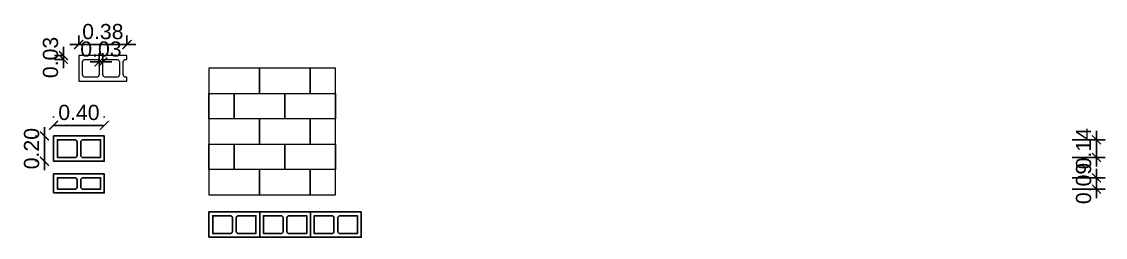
# Model space of a CAD drawing. Header units: feet. Extents: x 317 to 512, y -141 to 162.
# Drawn here: x 377 to 385.56, y -46.86 to -45.16 of the extents above; entities that cross this region are included whole.
import ezdxf

# ---------------------------------------------------------------- set-up
doc = ezdxf.new("R2010")
doc.units = ezdxf.units.FT
doc.header["$MEASUREMENT"] = 0
doc.layers.add('00-muro20', color=1, linetype='Continuous', lineweight=5)
doc.layers.add('Divisorios', color=10, linetype='Continuous', lineweight=9)
doc.layers.add('DMENCIÓN', color=7, linetype='Continuous')
doc.styles.get("Standard").update_dxf_attribs({"font": 'arial.ttf'})
doc.dimstyles.new('KEILY', dxfattribs={"dimtxt": 0.12, "dimasz": 0.07, "dimexe": 0.07, "dimexo": 0.25, "dimgap": 0.04, "dimtad": 1, "dimzin": 1, "dimdsep": 46, "dimtxsty": 'Standard', "dimblk": 'ARCHTICK', "dimcen": 2.5, "dimclrd": 256, "dimclre": 256, "dimclrt": 7, "dimazin": 0, "dimtfac": 1, "dimtix": 1, "dimtmove": 2, "dimatfit": 1, "dimfxl": 0.35, "dimfxlon": 1, "dimtolj": 1, "dimtzin": 1, "dimarcsym": 0})

# ---------------------------------------------------------------- blocks, each defined once
blk = doc.blocks.new('_ArchTick')
at = {"color": 0, "linetype": 'ByBlock', "const_width": 0.15}
blk.add_lwpolyline([(-0.5, -0.5), (0.5, 0.5)], dxfattribs=at)
blk = doc.blocks.new('*D409')
at = {"layer": '00-muro20', "lineweight": -2, "transparency": 16777216}
for p, q in [((377.3307, -45.4262), (377.3307, -45.3562)), ((377.3307, -45.4262), (377.2607, -45.4262)), ((377.3307, -45.4563), (377.2607, -45.4563)), ((377.3307, -45.4262), (377.3307, -45.4563)), ((377.3307, -45.4563), (377.3307, -45.5263))]:
    blk.add_line(p, q, dxfattribs=at)
at = {"layer": 'DEFPOINTS', "color": 0, "transparency": 16777216}
for p in [(377.3307, -45.4563), (377.4518, -45.4262), (377.4518, -45.4563)]:
    blk.add_point(p, dxfattribs=at)
at = {"layer": '00-muro20', "lineweight": -2, "transparency": 16777216, "xscale": 0.07, "yscale": 0.07, "zscale": 0.07}
for p, rotation in [((377.3307, -45.4262), 270), ((377.3307, -45.4563), 90)]:
    blk.add_blockref('_ArchTick', p, dxfattribs=dict(at, rotation=rotation))
at = {"layer": '00-muro20', "color": 7, "transparency": 16777216, "insert": (377.2294, -45.4413), "char_height": 0.12, "attachment_point": 5, "rotation": 90}
blk.add_mtext('\\A1;0.03', dxfattribs=at)
blk = doc.blocks.new('*D410')
at = {"layer": '00-muro20', "lineweight": -2, "transparency": 16777216}
for p, q in [((377.6125, -45.4764), (377.6125, -45.4064)), ((377.6426, -45.4764), (377.6426, -45.4064)), ((377.6125, -45.4764), (377.5425, -45.4764)), ((377.6125, -45.4764), (377.6426, -45.4764)), ((377.6426, -45.4764), (377.7126, -45.4764))]:
    blk.add_line(p, q, dxfattribs=at)
at = {"layer": 'DEFPOINTS', "color": 0, "transparency": 16777216}
for p in [(377.6125, -45.4764), (377.6426, -45.4764), (377.6426, -45.4764)]:
    blk.add_point(p, dxfattribs=at)
at = {"layer": '00-muro20', "lineweight": -2, "transparency": 16777216, "xscale": 0.07, "yscale": 0.07, "zscale": 0.07}
blk.add_blockref('_ArchTick', (377.6125, -45.4764), dxfattribs=at)
at = {"layer": '00-muro20', "lineweight": -2, "transparency": 16777216, "xscale": 0.07, "yscale": 0.07, "zscale": 0.07, "rotation": 180}
blk.add_blockref('_ArchTick', (377.6426, -45.4764), dxfattribs=at)
at = {"layer": '00-muro20', "color": 7, "transparency": 16777216, "insert": (377.6275, -45.3751), "char_height": 0.12, "attachment_point": 5}
blk.add_mtext('\\A1;0.03', dxfattribs=at)
blk = doc.blocks.new('*D411')
at = {"layer": '00-muro20', "lineweight": -2, "transparency": 16777216}
for p, q in [((377.4518, -45.3388), (377.4518, -45.2688)), ((377.8334, -45.3388), (377.8334, -45.2688)), ((377.4518, -45.3388), (377.3818, -45.3388)), ((377.4518, -45.3388), (377.8334, -45.3388)), ((377.8334, -45.3388), (377.9034, -45.3388))]:
    blk.add_line(p, q, dxfattribs=at)
at = {"layer": 'DEFPOINTS', "color": 0, "transparency": 16777216}
for p in [(377.8334, -45.3388), (377.4518, -45.4262), (377.8334, -45.4262)]:
    blk.add_point(p, dxfattribs=at)
at = {"layer": '00-muro20', "lineweight": -2, "transparency": 16777216, "xscale": 0.07, "yscale": 0.07, "zscale": 0.07}
blk.add_blockref('_ArchTick', (377.4518, -45.3388), dxfattribs=at)
at = {"layer": '00-muro20', "lineweight": -2, "transparency": 16777216, "xscale": 0.07, "yscale": 0.07, "zscale": 0.07, "rotation": 180}
blk.add_blockref('_ArchTick', (377.8334, -45.3388), dxfattribs=at)
at = {"layer": '00-muro20', "color": 7, "transparency": 16777216, "insert": (377.6426, -45.2375), "char_height": 0.12, "attachment_point": 5}
blk.add_mtext('\\A1;0.38', dxfattribs=at)
blk = doc.blocks.new('*D412')
at = {"layer": '00-muro20', "lineweight": -2, "transparency": 16777216}
for p, q in [((385.4944, -46.3908), (385.4944, -46.3208)), ((385.3015, -46.3908), (385.5644, -46.3908)), ((385.4944, -46.3908), (385.4944, -46.4807)), ((385.3015, -46.4807), (385.5644, -46.4807)), ((385.4944, -46.4807), (385.4944, -46.5507))]:
    blk.add_line(p, q, dxfattribs=at)
at = {"layer": 'DEFPOINTS', "color": 0, "transparency": 16777216}
for p in [(377.6244, -46.3908, -7.867), (377.6244, -46.4807, -7.867), (385.4944, -46.4807)]:
    blk.add_point(p, dxfattribs=at)
at = {"layer": '00-muro20', "lineweight": -2, "transparency": 16777216, "xscale": 0.07, "yscale": 0.07, "zscale": 0.07}
for p, rotation in [((385.4944, -46.3908), 270), ((385.4944, -46.4807), 90)]:
    blk.add_blockref('_ArchTick', p, dxfattribs=dict(at, rotation=rotation))
at = {"layer": '00-muro20', "color": 7, "transparency": 16777216, "insert": (385.3931, -46.4357), "char_height": 0.12, "attachment_point": 5, "rotation": 90}
blk.add_mtext('\\A1;0.09', dxfattribs=at)
blk = doc.blocks.new('*D413')
at = {"layer": '00-muro20', "lineweight": -2, "transparency": 16777216}
for p, q in [((385.4944, -46.0908), (385.4944, -46.0208)), ((385.3015, -46.0908), (385.5644, -46.0908)), ((385.4944, -46.0908), (385.4944, -46.2307)), ((385.3015, -46.2307), (385.5644, -46.2307)), ((385.4944, -46.2307), (385.4944, -46.3007))]:
    blk.add_line(p, q, dxfattribs=at)
at = {"layer": 'DEFPOINTS', "color": 0, "transparency": 16777216}
for p in [(377.6244, -46.0908, -7.867), (377.6244, -46.2307, -7.867), (385.4944, -46.2307)]:
    blk.add_point(p, dxfattribs=at)
at = {"layer": '00-muro20', "lineweight": -2, "transparency": 16777216, "xscale": 0.07, "yscale": 0.07, "zscale": 0.07}
for p, rotation in [((385.4944, -46.0908), 270), ((385.4944, -46.2307), 90)]:
    blk.add_blockref('_ArchTick', p, dxfattribs=dict(at, rotation=rotation))
at = {"layer": '00-muro20', "color": 7, "transparency": 16777216, "insert": (385.3931, -46.1607), "char_height": 0.12, "attachment_point": 5, "rotation": 90}
blk.add_mtext('\\A1;0.14', dxfattribs=at)
blk = doc.blocks.new('*D414')
at = {"layer": '00-muro20', "lineweight": -2, "transparency": 16777216}
for p, q in [((377.1179, -46.0608), (377.1112, -46.0608)), ((377.1812, -46.0608), (377.1812, -45.9908)), ((377.1812, -46.0608), (377.1812, -46.2608)), ((377.1179, -46.2608), (377.1112, -46.2608)), ((377.1812, -46.2608), (377.1812, -46.3308))]:
    blk.add_line(p, q, dxfattribs=at)
at = {"layer": 'DEFPOINTS', "color": 0, "transparency": 16777216}
for p in [(377.2531, -46.0608, -7.867), (377.1812, -46.2608), (377.2531, -46.2608, -7.867)]:
    blk.add_point(p, dxfattribs=at)
at = {"layer": '00-muro20', "lineweight": -2, "transparency": 16777216, "xscale": 0.07, "yscale": 0.07, "zscale": 0.07}
for p, rotation in [((377.1812, -46.0608), 270), ((377.1812, -46.2608), 90)]:
    blk.add_blockref('_ArchTick', p, dxfattribs=dict(at, rotation=rotation))
at = {"layer": '00-muro20', "color": 7, "transparency": 16777216, "insert": (377.08, -46.1608), "char_height": 0.12, "attachment_point": 5, "rotation": 90}
blk.add_mtext('\\A1;0.20', dxfattribs=at)
blk = doc.blocks.new('*D415')
at = {"layer": '00-muro20', "lineweight": -2, "transparency": 16777216}
for p, q in [((377.2531, -45.9142), (377.2531, -45.9069)), ((377.2531, -45.9769), (377.6544, -45.9769)), ((377.6544, -45.9142), (377.6544, -45.9069))]:
    blk.add_line(p, q, dxfattribs=at)
at = {"layer": 'DEFPOINTS', "color": 0, "transparency": 16777216}
for p in [(377.6544, -45.9769), (377.2531, -46.0608, -7.867), (377.6544, -46.0608, -7.867)]:
    blk.add_point(p, dxfattribs=at)
at = {"layer": '00-muro20', "lineweight": -2, "transparency": 16777216, "xscale": 0.07, "yscale": 0.07, "zscale": 0.07, "rotation": 180}
blk.add_blockref('_ArchTick', (377.2531, -45.9769), dxfattribs=at)
at = {"layer": '00-muro20', "lineweight": -2, "transparency": 16777216, "xscale": 0.07, "yscale": 0.07, "zscale": 0.07}
blk.add_blockref('_ArchTick', (377.6544, -45.9769), dxfattribs=at)
at = {"layer": '00-muro20', "color": 7, "transparency": 16777216, "insert": (377.4537, -45.8757), "char_height": 0.12, "attachment_point": 5}
blk.add_mtext('\\A1;0.40', dxfattribs=at)

msp = doc.modelspace()

# ---------------------------------------------------------------- linework, layer by layer
at = {"layer": '00-muro20'}
for points in [[(378.4809, -46.52631), (379.4809, -46.52631), (379.4809, -45.52631), (378.4809, -45.52631)], [(378.4809, -45.72631), (378.8809, -45.72631), (378.8809, -45.52631), (378.4809, -45.52631)], [(378.8809, -45.72631), (379.2809, -45.72631), (379.2809, -45.52631), (378.8809, -45.52631)], [(379.2809, -45.72631), (379.4809, -45.72631), (379.4809, -45.52631), (379.2809, -45.52631)], [(378.6809, -45.92631), (378.4809, -45.92631), (378.4809, -45.72631), (378.6809, -45.72631)], [(379.0809, -45.92631), (378.6809, -45.92631), (378.6809, -45.72631), (379.0809, -45.72631)], [(379.4809, -45.92631), (379.0809, -45.92631), (379.0809, -45.72631), (379.4809, -45.72631)], [(378.4809, -46.12631), (378.8809, -46.12631), (378.8809, -45.92631), (378.4809, -45.92631)], [(378.8809, -46.12631), (379.2809, -46.12631), (379.2809, -45.92631), (378.8809, -45.92631)], [(379.2809, -46.12631), (379.4809, -46.12631), (379.4809, -45.92631), (379.2809, -45.92631)], [(378.6809, -46.32631), (378.4809, -46.32631), (378.4809, -46.12631), (378.6809, -46.12631)], [(379.0809, -46.32631), (378.6809, -46.32631), (378.6809, -46.12631), (379.0809, -46.12631)], [(379.4809, -46.32631), (379.0809, -46.32631), (379.0809, -46.12631), (379.4809, -46.12631)], [(378.4809, -46.52631), (378.8809, -46.52631), (378.8809, -46.32631), (378.4809, -46.32631)], [(378.8809, -46.52631), (379.2809, -46.52631), (379.2809, -46.32631), (378.8809, -46.32631)], [(379.2809, -46.52631), (379.4809, -46.52631), (379.4809, -46.32631), (379.2809, -46.32631)]]:
    msp.add_lwpolyline(points, close=True, dxfattribs=at)
at = {"layer": 'Divisorios'}
msp.add_lwpolyline([(377.8334, -45.45634), (377.8334, -45.42622), (377.45182, -45.42622), (377.45182, -45.62705), (377.45182, -45.62705), (377.8334, -45.62705), (377.8334, -45.59692), (377.82336, -45.59692, -0.4142136), (377.80328, -45.57684), (377.80328, -45.47642, -0.4142136), (377.82336, -45.45634), (377.8334, -45.45634)], format="xyb", dxfattribs=at)
for points in [[(377.48194, -45.57684), (377.48194, -45.47642, -0.4142136), (377.50203, -45.45634), (377.5924, -45.45634, -0.4142136), (377.61249, -45.47642), (377.61249, -45.57684, -0.4142136), (377.5924, -45.59692), (377.50203, -45.59692, -0.4142136)], [(377.64261, -45.57684), (377.64261, -45.47642, -0.4142136), (377.66269, -45.45634), (377.75307, -45.45634, -0.4142136), (377.77315, -45.47642), (377.77315, -45.57684, -0.4142136), (377.75307, -45.59692), (377.66269, -45.59692, -0.4142136)]]:
    msp.add_lwpolyline(points, format="xyb", close=True, dxfattribs=at)
at = {"layer": 'DMENCIÓN', "color": 4, "elevation": -7.86698}
for points in [[(377.2531, -46.2608), (377.2531, -46.06079), (377.65436, -46.06079), (377.65436, -46.2608)], [(377.2531, -46.5108), (377.2531, -46.36079), (377.65436, -46.36079), (377.65436, -46.5108)]]:
    msp.add_lwpolyline(points, close=True, dxfattribs=at)
for points in [[(377.42231, -46.23075), (377.2831, -46.23075), (377.2831, -46.09085), (377.42231, -46.09085, -0.4142136), (377.43873, -46.10726), (377.43873, -46.21433, -0.4142136)], [(377.46873, -46.21433, 0.4142136), (377.48514, -46.23075), (377.62436, -46.23069), (377.62436, -46.09079), (377.48514, -46.09085, 0.4142136), (377.46873, -46.10726)], [(377.42231, -46.48075), (377.2831, -46.48075), (377.2831, -46.39085), (377.42231, -46.39085, -0.4142136), (377.43873, -46.40726), (377.43873, -46.46433, -0.4142136)], [(377.46873, -46.46433, 0.4142136), (377.48514, -46.48075), (377.62436, -46.48069), (377.62436, -46.39079), (377.48514, -46.39085, 0.4142136), (377.46873, -46.40726)]]:
    msp.add_lwpolyline(points, format="xyb", close=True, dxfattribs=at)
at = {"layer": 'DMENCIÓN', "color": 4}
for points in [[(378.4809, -46.86078), (378.4809, -46.66077), (378.88215, -46.66077), (378.88215, -46.86078)], [(378.88215, -46.86078), (378.88215, -46.66077), (379.28341, -46.66077), (379.28341, -46.86078)], [(379.28341, -46.86078), (379.28341, -46.66077), (379.68467, -46.66077), (379.68467, -46.86078)]]:
    msp.add_lwpolyline(points, close=True, dxfattribs=at)
for points in [[(378.65011, -46.83072), (378.5109, -46.83072), (378.5109, -46.69082), (378.65011, -46.69082, -0.4142136), (378.66653, -46.70724), (378.66653, -46.81431, -0.4142136)], [(378.69653, -46.81431, 0.4142136), (378.71294, -46.83072), (378.85215, -46.83067), (378.85215, -46.69077), (378.71294, -46.69082, 0.4142136), (378.69653, -46.70724)], [(379.05137, -46.83072), (378.91215, -46.83072), (378.91215, -46.69082), (379.05137, -46.69082, -0.4142136), (379.06778, -46.70724), (379.06778, -46.81431, -0.4142136)], [(379.09778, -46.81431, 0.4142136), (379.1142, -46.83072), (379.25341, -46.83067), (379.25341, -46.69077), (379.1142, -46.69082, 0.4142136), (379.09778, -46.70724)], [(379.45262, -46.83072), (379.31341, -46.83072), (379.31341, -46.69082), (379.45262, -46.69082, -0.4142136), (379.46904, -46.70724), (379.46904, -46.81431, -0.4142136)], [(379.49904, -46.81431, 0.4142136), (379.51545, -46.83072), (379.65467, -46.83067), (379.65467, -46.69077), (379.51545, -46.69082, 0.4142136), (379.49904, -46.70724)]]:
    msp.add_lwpolyline(points, format="xyb", close=True, dxfattribs=at)

# ---------------------------------------------------------------- dimensions: what is measured, and where the dimension line sits
at = {"layer": '00-muro20'}
for p1, p2, distance, picture, middle in [((377.45182, -45.42622), (377.8334, -45.42622), 0.08737, '*D411', (377.64261, -45.23753)), ((377.45182, -45.42622), (377.45182, -45.45634), -0.12113, '*D409', (377.22938, -45.44128)), ((377.61249, -45.47642), (377.64261, -45.47642), 0, '*D410', (377.62755, -45.37511)), ((377.2531, -46.06079, -7.86698), (377.65436, -46.06079, -7.86698), 0.08385, '*D415', (377.45373, -45.87567)), ((377.2531, -46.06079, -7.86698), (377.2531, -46.2608, -7.86698), -0.07186, '*D414', (377.07997, -46.1608)), ((377.62436, -46.09079, -7.86698), (377.62436, -46.23069, -7.86698), 7.87002, '*D413', (385.39311, -46.16074)), ((377.62436, -46.39079, -7.86698), (377.62436, -46.48069, -7.86698), 7.87002, '*D412', (385.39311, -46.43574))]:
    dim = msp.add_aligned_dim(p1=p1, p2=p2, distance=distance, dimstyle='KEILY', override={"dimfxl": 0.3}, dxfattribs=at)
    dim.commit()
    dim.dimension.update_dxf_attribs({"geometry": picture, "text_midpoint": middle})

doc.saveas('drawing.dxf')
